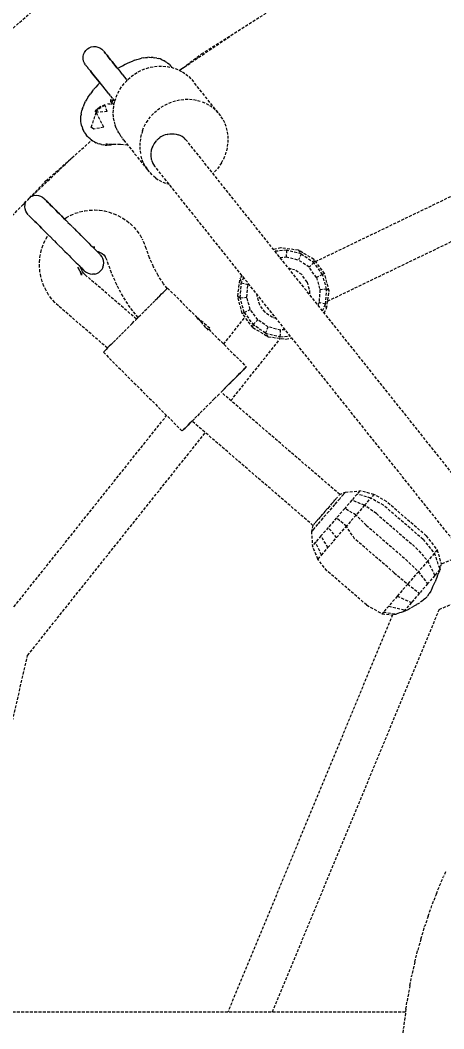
# Model space of a CAD drawing. Header units: millimetres. Extents: x -3111 to 2953, y -2449 to 2811.
# Drawn here: x -68.5 to 117.8, y 204 to 647.7 of the extents above; entities that cross this region are included whole.
import ezdxf

# ---------------------------------------------------------------- set-up
doc = ezdxf.new("R2010")
doc.units = ezdxf.units.MM
doc.linetypes.add('HIDDEN', pattern=[1.905, 1.27, -0.635])
for name, color, linetype in [('DIKOM_ЗОНА', 90, 'Continuous'), ('DIKOM_ОБЪЕКТ', 7, 'Continuous'), ('DIKOM_РАЗМЕР_ЗОНА', 7, 'Continuous'), ('DIKOM_РАЗМЕР_ОБЪЕКТА', 7, 'Continuous')]:
    doc.layers.add(name, color=color, linetype=linetype)
doc.styles.add('style1', font='arialbd.ttf', dxfattribs={"width": 0.8})
doc.dimstyles.new('1-50', dxfattribs={"dimtxt": 300, "dimasz": 200, "dimexe": 100, "dimexo": 0, "dimgap": 100, "dimtad": 1, "dimtxsty": 'style1', "dimcen": 200, "dimclrd": 7, "dimclre": 7, "dimclrt": 7, "dimadec": 1, "dimazin": 2, "dimtfac": 1, "dimtmove": 0, "dimatfit": 2, "dimfxl": 0, "dimlwd": 25, "dimlwe": 18, "dimarcsym": 0})

# ---------------------------------------------------------------- blocks, each defined once
blk = doc.blocks.new('*D0')
at = {"layer": 'Defpoints', "color": 0, "transparency": 16777216}
for p in [(1362.98, 623.05), (-717.19, -260.39)]:
    blk.add_point(p, dxfattribs=at)
at = {"layer": 'DIKOM_РАЗМЕР_ОБЪЕКТА', "color": 7, "lineweight": 25, "transparency": 16777216}
for p, q in [((1362.98, 623.05), (2780.32, 1224.99)), ((-533.11, -182.21), (1178.9, 544.87))]:
    blk.add_line(p, q, dxfattribs=at)
at = {"layer": 'DIKOM_РАЗМЕР_ОБЪЕКТА', "color": 7, "transparency": 16777216}
for points in [[(1165.87, 575.55), (1191.93, 514.19), (1362.98, 623.05)], [(-546.14, -151.53), (-520.08, -212.89), (-717.19, -260.39)]]:
    blk.add_solid(points, dxfattribs=at)
at = {"layer": 'DIKOM_РАЗМЕР_ОБЪЕКТА', "color": 7, "transparency": 16777216, "insert": (2050.93, 1228.64), "char_height": 300, "attachment_point": 5, "rotation": 23.0107, "style": 'style1'}
blk.add_mtext('{\\fArial|b0|i0|c204|p34;\\H1.16667x;∅2260}', dxfattribs=at)
blk = doc.blocks.new('*D1')
at = {"layer": 'Defpoints', "color": 0, "transparency": 16777216}
for p in [(302.22, 2811.22), (-2635.43, -2447.87), (386.74, -2447.87)]:
    blk.add_point(p, dxfattribs=at)
at = {"layer": 'DIKOM_РАЗМЕР_ЗОНА', "color": 7, "lineweight": 18, "transparency": 16777216}
for p, q in [((302.22, 2811.22), (-2735.43, 2811.22)), ((386.74, -2447.87), (-2735.43, -2447.87))]:
    blk.add_line(p, q, dxfattribs=at)
at = {"layer": 'DIKOM_РАЗМЕР_ЗОНА', "color": 7, "lineweight": 25, "transparency": 16777216}
blk.add_line((-2635.43, 2611.22), (-2635.43, -2247.87), dxfattribs=at)
at = {"layer": 'DIKOM_РАЗМЕР_ЗОНА', "color": 7, "transparency": 16777216}
for points in [[(-2668.76, 2611.22), (-2602.09, 2611.22), (-2635.43, 2811.22)], [(-2668.76, -2247.87), (-2602.09, -2247.87), (-2635.43, -2447.87)]]:
    blk.add_solid(points, dxfattribs=at)
at = {"layer": 'DIKOM_РАЗМЕР_ЗОНА', "color": 7, "transparency": 16777216, "insert": (-2914.13, 265.93), "char_height": 300, "attachment_point": 5, "rotation": 90, "style": 'style1'}
blk.add_mtext('{\\fArial|b0|i0|c204|p34;\\H1.16667x;5260}', dxfattribs=at)

msp = doc.modelspace()

# ---------------------------------------------------------------- linework, layer by layer
at = {"layer": 'DIKOM_ЗОНА', "color": 3, "lineweight": 15}
msp.add_circle((322.894, 181.327), 2629.975, dxfattribs=at)
at = {"layer": 'DIKOM_ОБЪЕКТ', "color": 7, "linetype": 'HIDDEN', "lineweight": 15}
for p, q in [((-98.631, 620.181), (-61.951, 652.677)), ((11.249, 632.824), (48.589, 656.437)), ((2.072, 625.928), (27.184, 642.901)), ((-39.649, 634.275), (-38.905, 635.009)), ((-38.905, 635.009), (-38.094, 635.535)), ((-38.094, 635.535), (-37.183, 635.901)), ((-37.183, 635.901), (-36.219, 636.081)), ((-36.219, 636.081), (-35.238, 636.069)), ((-35.238, 636.069), (-34.278, 635.866)), ((-34.278, 635.866), (-33.376, 635.48)), ((-33.376, 635.48), (-32.567, 634.925)), ((-32.567, 634.925), (-31.882, 634.222)), ((-40.769, 630.675), (-40.756, 631.656)), ((-40.59, 629.71), (-40.769, 630.675)), ((-40.756, 631.656), (-40.552, 632.616)), ((-40.552, 632.616), (-40.225, 633.403)), ((-40.225, 633.403), (-39.649, 634.275)), ((-31.748, 634.054), (-31.581, 633.844)), ((-31.581, 633.844), (-31.748, 634.054)), ((-31.581, 633.844), (-31.348, 633.553)), ((-31.348, 633.553), (-31.581, 633.844)), ((-31.348, 633.553), (-31.051, 633.18)), ((-31.051, 633.18), (-31.348, 633.553)), ((-31.051, 633.18), (-30.693, 632.73)), ((-30.693, 632.73), (-31.051, 633.18)), ((-30.693, 632.73), (-30.274, 632.205)), ((-30.274, 632.205), (-30.693, 632.73)), ((-30.274, 632.205), (-29.797, 631.608)), ((-29.797, 631.608), (-30.274, 632.205)), ((-29.797, 631.608), (-29.267, 630.943)), ((-29.267, 630.943), (-29.797, 631.608)), ((-29.267, 630.943), (-28.685, 630.213)), ((-28.685, 630.213), (-29.267, 630.943)), ((-28.685, 630.213), (-28.056, 629.424)), ((-28.056, 629.424), (-28.685, 630.213)), ((-18.225, 630.029), (-18.753, 629.846)), ((-18.225, 630.029), (-17.117, 630.41)), ((-17.117, 630.41), (-16.056, 630.715)), ((-16.056, 630.715), (-15.048, 630.941)), ((-14.371, 631.07), (-15.048, 630.941)), ((-14.371, 631.07), (-13.386, 631.223)), ((-13.386, 631.223), (-12.469, 631.292)), ((-11.713, 631.338), (-12.469, 631.292)), ((-11.713, 631.338), (-10.84, 631.322)), ((-10.058, 631.275), (-10.84, 631.322)), ((-10.058, 631.275), (-9.242, 631.169)), ((-8.449, 631.028), (-9.242, 631.169)), ((-8.449, 631.028), (-7.701, 630.829)), ((-6.912, 630.593), (-7.701, 630.829)), ((-6.155, 630.27), (-6.912, 630.593)), ((-6.155, 630.27), (-5.476, 629.97)), ((1.614, 625.584), (11.249, 632.824)), ((-40.227, 628.799), (-40.59, 629.71)), ((-39.692, 627.977), (-40.227, 628.799)), ((-39.558, 627.808), (-39.391, 627.599)), ((-39.391, 627.599), (-39.558, 627.808)), ((-39.391, 627.599), (-39.158, 627.307)), ((-39.158, 627.307), (-39.391, 627.599)), ((-39.158, 627.307), (-38.862, 626.936)), ((-38.862, 626.936), (-39.158, 627.307)), ((-38.862, 626.936), (-38.503, 626.486)), ((-38.503, 626.486), (-38.862, 626.936)), ((-38.503, 626.486), (-38.085, 625.961)), ((-38.085, 625.961), (-38.503, 626.486)), ((-38.085, 625.961), (-37.609, 625.365)), ((-37.609, 625.365), (-38.085, 625.961)), ((-28.056, 629.424), (-27.383, 628.58)), ((-27.383, 628.58), (-28.056, 629.424)), ((-27.383, 628.58), (-26.67, 627.687)), ((-26.67, 627.687), (-27.383, 628.58)), ((-26.67, 627.687), (-25.922, 626.749)), ((-25.922, 626.749), (-26.67, 627.687)), ((-25.922, 626.749), (-25.144, 625.773)), ((-25.599, 626.344), (-25.922, 626.749)), ((-25.599, 626.344), (-24.573, 626.984)), ((-25.144, 625.773), (-24.34, 624.764)), ((-24.573, 626.984), (-23.424, 627.651)), ((-23.424, 627.651), (-22.147, 628.332)), ((-22.147, 628.332), (-20.989, 628.903)), ((-20.989, 628.903), (-19.855, 629.409)), ((-19.855, 629.409), (-18.753, 629.846)), ((-16.52, 624.939), (-14.794, 625.786)), ((-14.794, 625.786), (-13.038, 626.467)), ((-13.038, 626.467), (-11.27, 626.965)), ((-11.27, 626.965), (-9.43, 627.299)), ((-9.43, 627.299), (-7.552, 627.47)), ((-7.552, 627.47), (-5.686, 627.474)), ((-5.686, 627.474), (-3.88, 627.309)), ((-4.748, 629.559), (-5.476, 629.97)), ((-4.748, 629.559), (-4.163, 629.162)), ((-3.479, 628.669), (-4.163, 629.162)), ((-3.88, 627.309), (-2.13, 626.964)), ((-2.852, 628.105), (-3.479, 628.669)), ((-2.852, 628.105), (-2.409, 627.652)), ((-2.409, 627.652), (-1.805, 626.979)), ((-2.13, 626.964), (-0.39, 626.438)), ((-0.39, 626.438), (1.299, 625.75)), ((1.299, 625.75), (2.891, 624.915)), ((-37.609, 625.365), (-37.079, 624.7)), ((-37.079, 624.7), (-37.609, 625.365)), ((-37.079, 624.7), (-36.497, 623.971)), ((-36.497, 623.971), (-37.079, 624.7)), ((-36.497, 623.971), (-35.868, 623.182)), ((-35.868, 623.182), (-36.497, 623.971)), ((-35.868, 623.182), (-35.196, 622.339)), ((-35.196, 622.339), (-35.868, 623.182)), ((-35.196, 622.339), (-34.484, 621.446)), ((-34.484, 621.446), (-35.196, 622.339)), ((-34.484, 621.446), (-33.737, 620.509)), ((-33.737, 620.509), (-34.484, 621.446)), ((-24.34, 624.764), (-23.515, 623.73)), ((-23.515, 623.73), (-22.674, 622.676)), ((-22.674, 622.676), (-21.823, 621.609)), ((-22.362, 620.284), (-21.086, 621.624)), ((-21.823, 621.609), (-21.494, 621.195)), ((-21.086, 621.624), (-19.7, 622.839)), ((-19.7, 622.839), (-18.17, 623.949)), ((-18.17, 623.949), (-16.52, 624.939)), ((2.891, 624.915), (4.344, 623.953)), ((4.344, 623.953), (5.689, 622.833)), ((5.689, 622.833), (6.939, 621.557)), ((6.939, 621.557), (8.063, 620.162)), ((-36.86, 616.28), (-36.075, 617.249)), ((-35.228, 618.222), (-36.075, 617.249)), ((-34.325, 619.194), (-35.228, 618.222)), ((-34.325, 619.194), (-33.418, 620.11)), ((-33.737, 620.509), (-32.959, 619.534)), ((-33.418, 620.11), (-33.737, 620.509)), ((-32.959, 619.534), (-32.156, 618.526)), ((-32.156, 618.526), (-31.331, 617.493)), ((-31.331, 617.493), (-30.491, 616.439)), ((-25.548, 615.508), (-24.593, 617.226)), ((-24.593, 617.226), (-23.531, 618.818)), ((-23.531, 618.818), (-22.362, 620.284)), ((19.704, 605.564), (8.063, 620.162)), ((-39.161, 612.94), (-39.68, 612.002)), ((-38.561, 613.904), (-39.161, 612.94)), ((-38.561, 613.904), (-37.883, 614.891)), ((-37.883, 614.891), (-37.578, 615.321)), ((-36.86, 616.28), (-37.578, 615.321)), ((-30.491, 616.439), (-29.641, 615.373)), ((-29.641, 615.373), (-28.785, 614.3)), ((-28.785, 614.3), (-27.93, 613.227)), ((-28.71, 612.838), (-27.895, 612.372)), ((-28.71, 612.838), (-28.673, 610.739)), ((-27.895, 612.372), (-28.634, 610.741)), ((-27.895, 612.372), (-28.189, 611.03)), ((-27.93, 613.227), (-27.079, 612.16)), ((-26.831, 612.029), (-26.271, 613.765)), ((-26.271, 613.765), (-25.548, 615.508)), ((-1.396, 611.869), (0.371, 612.367)), ((0.371, 612.367), (2.212, 612.701)), ((2.212, 612.701), (4.089, 612.872)), ((4.089, 612.872), (5.955, 612.877)), ((5.955, 612.877), (7.761, 612.711)), ((7.761, 612.711), (9.511, 612.366)), ((9.511, 612.366), (11.252, 611.841)), ((-41.493, 607.119), (-41.308, 607.957)), ((-41.028, 608.846), (-41.308, 607.957)), ((-41.028, 608.846), (-40.792, 609.556)), ((-40.429, 610.458), (-40.792, 609.556)), ((-39.976, 611.4), (-40.429, 610.458)), ((-39.976, 611.4), (-39.68, 612.002)), ((-35.43, 607.542), (-31.261, 610.38)), ((-35.43, 607.542), (-34.885, 608.225)), ((-34.885, 608.225), (-34.284, 608.836)), ((-31.261, 610.38), (-34.284, 608.836)), ((-34.284, 608.836), (-33.631, 609.369)), ((-31.261, 610.38), (-33.631, 609.369)), ((-30.173, 607.443), (-31.261, 610.38)), ((-29.494, 610.704), (-29.975, 610.803)), ((-27.11, 610.805), (-29.494, 610.704)), ((-28.561, 610.744), (-28.189, 611.03)), ((-27.526, 606.858), (-27.458, 608.575)), ((-27.458, 608.575), (-27.226, 610.299)), ((-27.226, 610.299), (-26.831, 612.029)), ((-27.079, 612.16), (-26.863, 611.889)), ((-9.445, 607.026), (-8.058, 608.241)), ((-8.058, 608.241), (-6.528, 609.351)), ((-6.528, 609.351), (-4.878, 610.341)), ((-4.878, 610.341), (-3.153, 611.189)), ((-3.153, 611.189), (-1.396, 611.869)), ((12.94, 611.152), (11.252, 611.841)), ((14.532, 610.318), (12.94, 611.152)), ((15.985, 609.355), (14.532, 610.318)), ((17.331, 608.235), (15.985, 609.355)), ((18.58, 606.959), (17.331, 608.235)), ((61.391, 541.504), (207.637, 611.932)), ((-41.798, 604.691), (-41.737, 605.52)), ((-41.784, 603.926), (-41.798, 604.691)), ((-41.746, 603.078), (-41.784, 603.926)), ((-41.648, 606.326), (-41.737, 605.52)), ((-41.648, 606.326), (-41.493, 607.119)), ((-37.175, 600.517), (-35.003, 607.162)), ((-35.003, 607.162), (-35.43, 607.542)), ((-30.173, 607.443), (-35.003, 607.162)), ((-31.697, 600.573), (-35.003, 607.162)), ((-27.43, 605.147), (-27.526, 606.858)), ((-27.17, 603.442), (-27.43, 605.147)), ((-26.747, 601.744), (-27.17, 603.442)), ((-12.952, 602.628), (-11.89, 604.22)), ((-11.89, 604.22), (-10.721, 605.686)), ((-10.721, 605.686), (-9.445, 607.026)), ((19.704, 605.564), (18.58, 606.959)), ((20.671, 604.084), (19.704, 605.564)), ((21.457, 602.545), (20.671, 604.084)), ((-41.609, 602.239), (-41.746, 603.078)), ((-41.486, 601.513), (-41.609, 602.239)), ((-41.251, 600.684), (-41.486, 601.513)), ((-41.251, 600.684), (-41.017, 600.024)), ((-40.685, 599.218), (-41.017, 600.024)), ((-40.265, 598.455), (-40.685, 599.218)), ((-36.084, 599.792), (-37.175, 600.517)), ((-31.697, 600.573), (-36.084, 599.792)), ((-26.216, 600.216), (-26.747, 601.744)), ((-26.216, 600.217), (-26.1, 599.981)), ((-25.821, 599.47), (-26.094, 599.969)), ((-25.601, 599.07), (-25.821, 599.47)), ((-25.335, 598.604), (-25.562, 599.004)), ((-14.648, 599.105), (-15.216, 597.312)), ((-14.648, 599.105), (-13.907, 600.91)), ((-13.907, 600.91), (-12.952, 602.628)), ((22.089, 600.889), (21.457, 602.545)), ((22.565, 599.143), (22.089, 600.889)), ((22.876, 597.353), (22.565, 599.143)), ((66.724, 524.093), (227.039, 601.297)), ((-57.141, 576.986), (-36.961, 594.863)), ((-40.265, 598.455), (-39.917, 597.867)), ((-39.917, 597.867), (-39.44, 597.193)), ((-38.846, 596.519), (-39.44, 597.193)), ((-38.846, 596.519), (-38.39, 596.016)), ((-37.74, 595.433), (-38.39, 596.016)), ((-37.74, 595.433), (-37.182, 595.02)), ((-36.475, 594.518), (-37.182, 595.02)), ((-35.716, 594.099), (-36.475, 594.518)), ((-25.094, 598.179), (-25.335, 598.604)), ((-24.841, 597.758), (-25.025, 598.067)), ((-24.566, 597.297), (-24.841, 597.758)), ((-24.337, 596.94), (-24.489, 597.178)), ((-24.009, 596.424), (-24.337, 596.94)), ((-23.824, 596.159), (-23.953, 596.345)), ((-23.454, 595.623), (-23.824, 596.159)), ((-22.892, 594.88), (-23.304, 595.424)), ((-22.892, 594.88), (-12.574, 581.999)), ((-15.611, 595.53), (-15.833, 593.76)), ((-15.216, 597.312), (-15.611, 595.53)), ((-8.597, 594.611), (-9.184, 593.908)), ((-8.315, 594.892), (-8.56, 594.652)), ((-7.878, 595.319), (-8.315, 594.892)), ((-7.116, 595.927), (-7.862, 595.331)), ((-6.562, 596.284), (-7.016, 595.991)), ((-6.297, 596.455), (-6.562, 596.284)), ((-5.432, 596.896), (-6.28, 596.463)), ((-4.733, 597.167), (-5.414, 596.903)), ((-4.53, 597.246), (-4.733, 597.167)), ((-3.901, 597.418), (-4.511, 597.251)), ((-3.901, 597.418), (-3.602, 597.501)), ((-3.583, 597.504), (-2.658, 597.657)), ((-2.639, 597.658), (-1.711, 597.713)), ((-1.692, 597.712), (-0.799, 597.669)), ((-0.752, 597.665), (0.153, 597.523)), ((0.171, 597.517), (1.047, 597.278)), ((1.902, 596.939), (1.064, 597.271)), ((2.707, 596.507), (1.918, 596.93)), ((3.455, 595.988), (2.722, 596.497)), ((4.134, 595.389), (3.57, 595.886)), ((4.738, 594.716), (4.146, 595.375)), ((190.406, 361.896), (4.738, 594.717)), ((23.011, 595.564), (22.876, 597.353)), ((22.963, 593.803), (23.011, 595.564)), ((-35.716, 594.099), (-35.073, 593.784)), ((-34.282, 593.46), (-35.073, 593.784)), ((-34.282, 593.46), (-33.556, 593.239)), ((-32.749, 593.013), (-33.556, 593.239)), ((-32.749, 593.013), (-31.952, 592.884)), ((-31.144, 592.758), (-31.952, 592.884)), ((-31.144, 592.758), (-30.288, 592.717)), ((-24.361, 592.933), (-30.862, 593.113)), ((-29.497, 592.691), (-30.288, 592.717)), ((-28.708, 592.763), (-29.497, 592.691)), ((-27.93, 592.933), (-28.708, 592.763)), ((-27.669, 593.025), (-27.93, 592.933)), ((-21.157, 592.714), (-24.99, 592.976)), ((-21.172, 592.732), (-21.673, 592.836)), ((-15.833, 593.76), (-15.881, 591.998)), ((-15.881, 591.998), (-15.746, 590.21)), ((-15.746, 590.21), (-15.435, 588.419)), ((-10.861, 590.226), (-10.907, 589.969)), ((-10.821, 590.447), (-10.861, 590.226)), ((-10.556, 591.358), (-10.816, 590.465)), ((-10.469, 591.571), (-10.549, 591.376)), ((-10.363, 591.83), (-10.469, 591.571)), ((-10.194, 592.243), (-10.363, 591.83)), ((-9.739, 593.092), (-10.185, 592.26)), ((-9.536, 593.392), (-9.717, 593.125)), ((-9.197, 593.893), (-9.536, 593.392)), ((21.778, 588.457), (22.346, 590.25)), ((22.346, 590.25), (22.741, 592.032)), ((22.741, 592.032), (22.963, 593.803)), ((-63.271, 570.279), (-45.673, 587.146)), ((-14.959, 586.673), (-15.435, 588.419)), ((-14.327, 585.018), (-14.959, 586.673)), ((-10.987, 589.52), (-11.049, 588.607)), ((-11.049, 588.556), (-11.038, 588.289)), ((-11.038, 588.289), (-11.012, 587.68)), ((-11.012, 587.662), (-10.881, 586.822)), ((-10.907, 589.969), (-10.984, 589.539)), ((-10.87, 586.753), (-10.81, 586.532)), ((-10.81, 586.532), (-10.634, 585.889)), ((-10.629, 585.872), (-10.296, 585.045)), ((20.082, 584.935), (21.036, 586.653)), ((21.036, 586.653), (21.778, 588.457)), ((-14.327, 585.018), (-13.541, 583.478)), ((-13.541, 583.478), (-12.574, 581.999)), ((-12.574, 581.999), (-11.451, 580.603)), ((-10.29, 585.029), (-10.108, 584.694)), ((-10.108, 584.694), (-9.865, 584.248)), ((-9.855, 584.231), (-9.347, 583.51)), ((176.339, 350.665), (-9.335, 583.494)), ((17.851, 581.877), (16.574, 580.537)), ((19.02, 583.343), (17.851, 581.877)), ((20.082, 584.935), (19.02, 583.343)), ((-64.381, 569.448), (-57.141, 576.986)), ((-11.451, 580.603), (-10.201, 579.328)), ((-8.855, 578.207), (-10.201, 579.328)), ((-8.855, 578.207), (-7.402, 577.245)), ((-7.402, 577.245), (-5.81, 576.411)), ((16.574, 580.537), (16.264, 580.264)), ((-5.81, 576.411), (-4.122, 575.722)), ((-2.825, 575.33), (-4.122, 575.722)), ((-87.746, 545.122), (-65.397, 568.39)), ((-65.806, 567.965), (-65.944, 567.717)), ((-65.12, 568.706), (-65.396, 568.391)), ((-64.818, 569.04), (-65.12, 568.706)), ((-64.519, 569.322), (-64.818, 569.04)), ((-63.474, 570.175), (-63.951, 569.896)), ((-63.271, 570.279), (-62.407, 570.543)), ((-62.407, 570.543), (-61.431, 570.642)), ((-61.431, 570.642), (-60.454, 570.548)), ((-60.454, 570.548), (-59.515, 570.264)), ((-59.515, 570.264), (-58.649, 569.803)), ((-58.649, 569.803), (-57.889, 569.182)), ((-57.737, 569.03), (-57.548, 568.84)), ((-57.548, 568.84), (-57.737, 569.03)), ((-57.548, 568.84), (-57.284, 568.576)), ((-57.284, 568.576), (-57.548, 568.84)), ((-57.284, 568.576), (-56.947, 568.24)), ((-56.947, 568.24), (-57.284, 568.576)), ((-56.947, 568.24), (-56.54, 567.833)), ((-56.54, 567.833), (-56.947, 568.24)), ((-67.198, 566.515), (-65.944, 567.717)), ((-66.42, 565.639), (-66.325, 566.615)), ((-66.323, 564.663), (-66.42, 565.639)), ((-66.325, 566.615), (-66.088, 567.434)), ((-66.038, 563.724), (-66.323, 564.663)), ((-66.088, 567.434), (-65.944, 567.717)), ((-65.574, 562.859), (-66.038, 563.724)), ((-56.54, 567.833), (-56.065, 567.358)), ((-56.065, 567.358), (-56.54, 567.833)), ((-56.065, 567.358), (-55.525, 566.818)), ((-55.525, 566.818), (-56.065, 567.358)), ((-55.525, 566.818), (-54.923, 566.216)), ((-54.923, 566.216), (-55.525, 566.818)), ((-54.923, 566.216), (-54.264, 565.556)), ((-54.264, 565.556), (-54.923, 566.216)), ((-54.264, 565.556), (-53.55, 564.842)), ((-53.55, 564.842), (-54.264, 565.556)), ((-53.55, 564.842), (-52.787, 564.079)), ((-52.787, 564.079), (-53.55, 564.842)), ((-52.787, 564.079), (-51.979, 563.271)), ((-51.979, 563.271), (-52.787, 564.079)), ((-42.163, 563.37), (-40.046, 563.835)), ((-40.046, 563.835), (-37.896, 564.107)), ((-37.896, 564.107), (-35.73, 564.184)), ((-35.73, 564.184), (-33.566, 564.065)), ((-33.566, 564.065), (-31.421, 563.751)), ((-31.421, 563.751), (-29.313, 563.245)), ((-64.951, 562.101), (-65.574, 562.859)), ((-64.799, 561.949), (-64.609, 561.76)), ((-64.609, 561.76), (-64.799, 561.949)), ((-64.609, 561.76), (-64.346, 561.496)), ((-64.346, 561.496), (-64.609, 561.76)), ((-64.346, 561.496), (-64.009, 561.16)), ((-64.009, 561.16), (-64.346, 561.496)), ((-64.009, 561.16), (-63.603, 560.753)), ((-63.603, 560.753), (-64.009, 561.16)), ((-63.603, 560.753), (-63.128, 560.279)), ((-63.128, 560.279), (-63.603, 560.753)), ((-63.128, 560.279), (-62.589, 559.739)), ((-62.589, 559.739), (-63.128, 560.279)), ((-62.589, 559.739), (-61.987, 559.138)), ((-61.987, 559.138), (-62.589, 559.739)), ((-61.987, 559.138), (-61.328, 558.478)), ((-61.328, 558.478), (-61.987, 559.138)), ((-51.979, 563.271), (-51.13, 562.423)), ((-51.13, 562.423), (-51.979, 563.271)), ((-51.13, 562.423), (-50.248, 561.54)), ((-50.248, 561.54), (-51.13, 562.423)), ((-50.248, 561.54), (-49.336, 560.628)), ((-49.336, 560.628), (-50.248, 561.54)), ((-49.336, 560.628), (-48.4, 559.693)), ((-49.009, 560.301), (-49.336, 560.628)), ((-49.009, 560.301), (-48.144, 560.865)), ((-48.4, 559.693), (-47.447, 558.739)), ((-48.144, 560.865), (-46.229, 561.879)), ((-46.229, 561.879), (-44.23, 562.717)), ((-44.23, 562.717), (-42.163, 563.37)), ((-29.313, 563.245), (-27.26, 562.551)), ((-27.26, 562.551), (-25.278, 561.675)), ((-25.278, 561.675), (-23.383, 560.623)), ((-23.383, 560.623), (-21.59, 559.405)), ((-21.59, 559.405), (-19.915, 558.029)), ((-61.328, 558.478), (-60.615, 557.765)), ((-60.615, 557.765), (-61.328, 558.478)), ((-60.615, 557.765), (-59.852, 557.002)), ((-59.852, 557.002), (-60.615, 557.765)), ((-59.852, 557.002), (-59.044, 556.195)), ((-59.044, 556.195), (-59.852, 557.002)), ((-59.044, 556.195), (-58.197, 555.347)), ((-58.197, 555.347), (-59.044, 556.195)), ((-58.197, 555.347), (-57.315, 554.465)), ((-57.315, 554.465), (-58.197, 555.347)), ((-47.447, 558.739), (-46.481, 557.774)), ((-46.481, 557.774), (-45.51, 556.803)), ((-45.51, 556.803), (-44.539, 555.832)), ((-44.539, 555.832), (-43.574, 554.866)), ((-43.574, 554.866), (-42.62, 553.913)), ((-19.915, 558.029), (-18.371, 556.509)), ((-18.371, 556.509), (-16.97, 554.855)), ((-16.97, 554.855), (-15.724, 553.081)), ((-58.013, 549.665), (-57.067, 551.618)), ((-57.315, 554.465), (-56.404, 553.554)), ((-56.404, 553.554), (-57.315, 554.465)), ((-57.067, 551.618), (-56.09, 553.24)), ((-56.404, 553.554), (-55.469, 552.619)), ((-56.09, 553.24), (-56.404, 553.554)), ((-55.469, 552.619), (-54.516, 551.667)), ((-54.516, 551.667), (-53.552, 550.702)), ((-53.552, 550.702), (-52.582, 549.732)), ((-42.62, 553.913), (-41.685, 552.977)), ((-41.685, 552.977), (-40.773, 552.066)), ((-40.773, 552.066), (-39.89, 551.183)), ((-39.89, 551.183), (-39.042, 550.335)), ((-39.042, 550.335), (-38.234, 549.526)), ((-15.724, 553.081), (-14.643, 551.203)), ((-13.736, 549.234), (-14.643, 551.203)), ((-59.358, 545.545), (-58.779, 547.635)), ((-58.779, 547.635), (-58.013, 549.665)), ((-52.582, 549.732), (-51.611, 548.761)), ((-51.611, 548.761), (-50.646, 547.797)), ((-50.646, 547.797), (-49.694, 546.844)), ((-49.694, 546.844), (-48.759, 545.909)), ((-48.759, 545.909), (-47.848, 544.998)), ((-38.234, 549.526), (-37.47, 548.763)), ((-37.47, 548.763), (-36.757, 548.049)), ((-36.757, 548.049), (-36.097, 547.39)), ((-35.658, 547.885), (-36.509, 547.802)), ((-36.415, 547.707), (-35.658, 547.885)), ((-36.097, 547.39), (-35.495, 546.788)), ((-35.495, 546.788), (-34.955, 546.248)), ((-34.955, 546.248), (-34.48, 545.773)), ((-34.48, 545.773), (-34.75, 546.042)), ((-34.75, 546.042), (-34.144, 545.902)), ((-34.48, 545.773), (-34.073, 545.366)), ((-34.073, 545.366), (-34.48, 545.773)), ((-34.144, 545.902), (-33.25, 545.536)), ((-13.01, 547.192), (-13.736, 549.234)), ((-11.588, 543.125), (-13.01, 547.192)), ((46.135, 547.543), (43.002, 546.735)), ((48.692, 546.506), (43.592, 545.996)), ((53.911, 546.446), (46.135, 547.543)), ((48.692, 546.506), (48.472, 543.566)), ((55.124, 544.868), (48.692, 546.506)), ((60.674, 542.456), (53.911, 546.446)), ((53.911, 546.446), (55.124, 544.868)), ((-59.941, 541.255), (-59.746, 543.413)), ((-59.746, 543.413), (-59.358, 545.545)), ((-47.848, 544.998), (-46.966, 544.116)), ((-46.966, 544.116), (-46.118, 543.269)), ((-46.118, 543.269), (-45.311, 542.461)), ((-45.311, 542.461), (-44.548, 541.698)), ((-44.548, 541.698), (-43.835, 540.985)), ((-34.073, 545.366), (-33.737, 545.029)), ((-33.737, 545.029), (-34.073, 545.366)), ((-33.737, 545.029), (-33.473, 544.766)), ((-33.473, 544.766), (-33.737, 545.029)), ((-33.473, 544.766), (-33.283, 544.576)), ((-33.283, 544.576), (-33.473, 544.766)), ((-33.25, 545.536), (-32.427, 545.031)), ((-32.55, 543.704), (-33.169, 544.462)), ((-32.55, 543.704), (-33.169, 544.462)), ((-32.091, 542.841), (-32.55, 543.704)), ((-32.091, 542.841), (-32.55, 543.704)), ((-32.427, 545.031), (-31.696, 544.401)), ((-31.81, 541.903), (-32.091, 542.841)), ((-31.81, 541.903), (-32.091, 542.841)), ((-31.717, 540.928), (-31.81, 541.903)), ((-31.717, 540.928), (-31.81, 541.903)), ((-31.696, 544.401), (-31.075, 543.662)), ((-30.581, 542.833), (-31.075, 543.662)), ((-30.226, 541.937), (-30.581, 542.833)), ((-28.33, 536.512), (-30.226, 541.937)), ((-9.835, 539.162), (-11.588, 543.125)), ((45.747, 543.293), (48.472, 543.566)), ((48.472, 543.566), (53.911, 542.181)), ((55.124, 544.868), (53.911, 542.181)), ((58.548, 539.019), (53.911, 542.181)), ((55.124, 544.868), (60.607, 541.13)), ((60.674, 542.456), (60.607, 541.13)), ((65.396, 536.182), (60.674, 542.456)), ((-59.94, 539.089), (-59.941, 541.255)), ((-59.743, 536.931), (-59.94, 539.089)), ((-59.353, 534.799), (-59.743, 536.931)), ((-43.835, 540.985), (-43.175, 540.326)), ((-43.175, 540.326), (-42.574, 539.725)), ((-41.445, 536.212), (-43.062, 539.009)), ((-41.446, 535.526), (-43.062, 539.009)), ((-42.574, 539.725), (-42.035, 539.185)), ((-42.035, 539.185), (-41.56, 538.71)), ((-41.56, 538.71), (-41.819, 538.97)), ((-41.707, 538.291), (-41.819, 538.97)), ((-41.546, 537.984), (-41.787, 538.775)), ((-41.56, 538.71), (-41.153, 538.304)), ((-41.153, 538.304), (-41.56, 538.71)), ((-41.122, 537.118), (-41.546, 537.984)), ((-41.153, 538.304), (-40.817, 537.967)), ((-40.817, 537.967), (-41.153, 538.304)), ((-40.563, 536.331), (-41.122, 537.118)), ((-40.817, 537.967), (-40.553, 537.704)), ((-40.553, 537.704), (-40.817, 537.967)), ((-40.553, 537.704), (-40.364, 537.514)), ((-40.364, 537.514), (-40.553, 537.704)), ((-40.25, 537.4), (-39.494, 536.779)), ((-40.25, 537.4), (-39.494, 536.779)), ((-33.893, 536.736), (-33.136, 537.357)), ((-33.136, 537.357), (-32.478, 538.17)), ((-32.478, 538.17), (-32.003, 539.101)), ((-32.105, 539.016), (-31.817, 539.953)), ((-32.003, 539.101), (-31.817, 539.953)), ((-31.817, 539.953), (-31.717, 540.928)), ((-31.817, 539.953), (-31.717, 540.928)), ((-7.769, 535.352), (-9.835, 539.162)), ((49.44, 538.662), (52.026, 538.004)), ((55.349, 535.738), (52.026, 538.004)), ((60.607, 541.13), (58.548, 539.019)), ((61.825, 534.462), (58.548, 539.019)), ((64.481, 535.741), (60.607, 541.13)), ((-58.771, 532.711), (-59.353, 534.799)), ((-58.004, 530.685), (-58.771, 532.711)), ((-41.445, 536.212), (-41.446, 535.526)), ((-39.885, 535.643), (-40.797, 536.661)), ((-17.328, 516.173), (-39.885, 535.643)), ((-39.494, 536.779), (-38.632, 536.317)), ((-39.494, 536.779), (-38.632, 536.317)), ((-38.632, 536.317), (-37.695, 536.034)), ((-38.632, 536.317), (-37.695, 536.034)), ((-37.695, 536.034), (-36.72, 535.939)), ((-37.695, 536.034), (-36.72, 535.939)), ((-35.698, 535.988), (-36.72, 535.939)), ((-35.698, 535.988), (-36.72, 535.939)), ((-35.698, 535.988), (-34.759, 536.273)), ((-34.759, 536.273), (-33.893, 536.736)), ((-25.991, 531.224), (-28.33, 536.512)), ((-5.404, 531.72), (-7.769, 535.352)), ((27.171, 526.321), (28.268, 534.097)), ((29.029, 535.387), (28.268, 534.097)), ((28.268, 534.097), (28.746, 532.165)), ((29.777, 534.45), (28.746, 532.165)), ((57.696, 532.473), (55.349, 535.738)), ((57.696, 532.473), (58.785, 528.603)), ((64.481, 535.741), (61.825, 534.462)), ((61.825, 534.462), (63.345, 529.059)), ((65.396, 536.182), (64.481, 535.741)), ((66.279, 529.353), (64.481, 535.741)), ((67.357, 528.578), (65.396, 536.182)), ((-57.057, 528.735), (-58.004, 530.685)), ((-55.938, 526.879), (-57.057, 528.735)), ((-23.235, 526.142), (-25.991, 531.224)), ((-5.552, 527.948), (-4.929, 528.572)), ((-3.825, 529.676), (-5.404, 531.72)), ((-4.929, 528.572), (-4.419, 529.082)), ((-4.419, 529.082), (-4.038, 529.463)), ((-4.038, 529.463), (-3.792, 529.709)), ((-3.669, 529.831), (9.149, 517.013)), ((28.25, 525.547), (28.746, 532.165)), ((28.746, 532.165), (31.603, 531.438)), ((31.184, 525.841), (31.603, 531.438)), ((31.603, 531.438), (31.811, 531.899)), ((58.785, 528.603), (58.671, 527.086)), ((63.345, 529.059), (62.925, 523.462)), ((66.279, 529.353), (63.345, 529.059)), ((65.783, 522.735), (66.279, 529.353)), ((66.26, 520.803), (67.357, 528.578)), ((67.357, 528.578), (66.279, 529.353)), ((-54.656, 525.131), (-55.938, 526.879)), ((-53.222, 523.505), (-54.656, 525.131)), ((-20.079, 521.298), (-23.235, 526.142)), ((-10.158, 523.343), (-9.05, 524.451)), ((-9.05, 524.451), (-8.017, 525.484)), ((-8.017, 525.484), (-7.086, 526.414)), ((-7.086, 526.414), (-6.275, 527.226)), ((-6.275, 527.226), (-5.552, 527.948)), ((29.132, 518.718), (27.171, 526.321)), ((27.171, 526.321), (28.25, 525.547)), ((28.25, 525.547), (31.184, 525.841)), ((30.047, 519.159), (28.25, 525.547)), ((32.703, 520.438), (31.184, 525.841)), ((35.744, 526.297), (35.79, 526.909)), ((36.832, 522.426), (35.744, 526.297)), ((-51.646, 522.016), (-53.222, 523.505)), ((-30.09, 503.411), (-51.646, 522.016)), ((-16.647, 516.854), (-20.079, 521.298)), ((-15.031, 518.47), (-13.737, 519.763)), ((-13.737, 519.763), (-12.498, 521.002)), ((-12.498, 521.002), (-11.313, 522.188)), ((-11.313, 522.188), (-10.158, 523.343)), ((29.132, 518.718), (30.047, 519.159)), ((30.047, 519.159), (32.703, 520.438)), ((30.047, 519.159), (33.921, 513.77)), ((35.98, 515.881), (32.703, 520.438)), ((39.18, 519.162), (36.832, 522.426)), ((42.502, 516.896), (39.18, 519.162)), ((62.925, 523.462), (62.432, 522.37)), ((65.783, 522.735), (62.925, 523.462)), ((64.467, 519.819), (65.783, 522.735)), ((65.164, 518.945), (66.26, 520.803)), ((66.26, 520.803), (65.783, 522.735)), ((-19.186, 514.315), (-17.783, 515.718)), ((-17.783, 515.718), (-16.38, 517.121)), ((-17.328, 516.173), (-16.647, 516.854)), ((-16.38, 517.121), (-15.031, 518.47)), ((14.868, 512.162), (8.533, 517.629)), ((9.43, 516.668), (9.138, 517.017)), ((9.858, 516.169), (9.429, 516.668)), ((10.033, 515.982), (9.859, 516.168)), ((10.033, 515.982), (10.471, 515.512)), ((10.471, 515.511), (11.42, 514.497)), ((20.978, 505.185), (30.413, 517.016)), ((33.854, 512.444), (29.132, 518.718)), ((33.921, 513.77), (35.98, 515.881)), ((40.617, 512.719), (35.98, 515.881)), ((44.099, 516.49), (42.502, 516.896)), ((-23.067, 510.433), (-24.254, 509.247)), ((-21.828, 511.673), (-23.067, 510.433)), ((-20.534, 512.967), (-21.828, 511.673)), ((-19.186, 514.315), (-20.534, 512.967)), ((11.907, 513.923), (11.516, 514.369)), ((13.142, 512.525), (11.907, 513.923)), ((13.142, 512.525), (13.372, 512.264)), ((13.374, 512.262), (13.549, 512.073)), ((13.548, 512.074), (14.192, 511.379)), ((14.518, 511.756), (14.276, 511.476)), ((14.697, 511.964), (14.4, 511.619)), ((14.466, 511.696), (14.697, 511.964)), ((14.466, 511.696), (30.979, 495.183)), ((14.697, 511.964), (14.518, 511.756)), ((14.697, 511.964), (14.518, 511.756)), ((33.854, 512.444), (33.921, 513.77)), ((33.854, 512.444), (40.617, 508.454)), ((39.405, 510.032), (33.921, 513.77)), ((39.405, 510.032), (40.617, 512.719)), ((46.057, 511.334), (40.617, 512.719)), ((45.836, 508.394), (46.057, 511.334)), ((48.051, 511.534), (46.057, 511.334)), ((-27.549, 505.952), (-28.479, 505.022)), ((-26.516, 506.985), (-27.549, 505.952)), ((-25.408, 508.093), (-26.516, 506.985)), ((-24.254, 509.247), (-25.408, 508.093)), ((24.187, 480.34), (46.002, 507.694)), ((40.617, 508.454), (39.405, 510.032)), ((39.405, 510.032), (45.836, 508.394)), ((40.617, 508.454), (48.393, 507.356)), ((45.836, 508.394), (50.206, 508.831)), ((48.393, 507.356), (50.872, 507.996)), ((-31.896, 501.604), (2.752, 466.956)), ((-31.528, 501.973), (-31.774, 501.727)), ((-31.528, 501.973), (-31.774, 501.727)), ((-31.147, 502.354), (-31.528, 501.973)), ((-31.147, 502.354), (-31.528, 501.973)), ((-30.637, 502.864), (-31.147, 502.354)), ((-30.637, 502.864), (-31.147, 502.354)), ((-30.014, 503.487), (-30.637, 502.864)), ((-30.09, 503.411), (-30.637, 502.864)), ((-29.291, 504.21), (-30.014, 503.487)), ((-28.479, 505.022), (-29.291, 504.21)), ((28.373, 492.577), (27.562, 491.766)), ((27.562, 491.766), (28.373, 492.577)), ((29.096, 493.3), (28.373, 492.577)), ((28.373, 492.577), (29.096, 493.3)), ((29.72, 493.924), (29.096, 493.3)), ((29.096, 493.3), (29.72, 493.924)), ((30.23, 494.434), (29.72, 493.924)), ((29.72, 493.924), (30.23, 494.434)), ((30.61, 494.814), (30.23, 494.434)), ((30.23, 494.434), (30.61, 494.814)), ((30.856, 495.06), (30.61, 494.814)), ((30.61, 494.814), (30.856, 495.06)), ((24.491, 488.694), (23.336, 487.54)), ((23.336, 487.54), (24.491, 488.694)), ((25.598, 489.802), (24.491, 488.694)), ((24.491, 488.694), (25.598, 489.802)), ((26.631, 490.835), (25.598, 489.802)), ((25.598, 489.802), (26.631, 490.835)), ((27.562, 491.766), (26.631, 490.835)), ((26.631, 490.835), (27.562, 491.766)), ((18.269, 482.473), (19.617, 483.821)), ((20.911, 485.115), (19.617, 483.821)), ((19.865, 484.07), (20.911, 485.115)), ((72.024, 439.049), (19.865, 484.07)), ((22.15, 486.354), (20.911, 485.115)), ((20.911, 485.115), (22.15, 486.354)), ((23.336, 487.54), (22.15, 486.354)), ((22.15, 486.354), (23.336, 487.54)), ((15.462, 479.666), (14.114, 478.318)), ((16.865, 481.069), (15.462, 479.666)), ((16.865, 481.069), (18.269, 482.473)), ((11.581, 475.785), (10.395, 474.599)), ((12.82, 477.024), (11.581, 475.785)), ((14.114, 478.318), (12.82, 477.024)), ((-71.194, 389.605), (-4.069, 473.777)), ((6.169, 470.373), (5.357, 469.562)), ((5.357, 469.562), (6.169, 470.373)), ((7.1, 471.304), (6.169, 470.373)), ((6.169, 470.373), (7.1, 471.304)), ((8.133, 472.337), (7.1, 471.304)), ((60.268, 425.419), (7.103, 471.308)), ((9.241, 473.444), (8.133, 472.337)), ((10.395, 474.599), (9.241, 473.444)), ((-65.217, 368.23), (12.956, 466.256)), ((3.121, 467.325), (2.875, 467.079)), ((2.875, 467.079), (3.121, 467.325)), ((3.501, 467.705), (3.121, 467.325)), ((3.121, 467.325), (3.501, 467.705)), ((4.011, 468.215), (3.501, 467.705)), ((3.501, 467.705), (4.011, 468.215)), ((4.635, 468.839), (4.011, 468.215)), ((4.011, 468.215), (4.635, 468.839)), ((5.357, 469.562), (4.635, 468.839)), ((4.635, 468.839), (5.357, 469.562)), ((71.984, 439.032), (74.532, 440.098)), ((74.532, 440.098), (73.672, 439.102)), ((74.532, 440.098), (80.87, 440.604)), ((80.87, 440.604), (79.67, 439.213)), ((87.073, 439.096), (80.87, 440.604)), ((68.447, 434.941), (68.276, 434.776)), ((68.855, 435.371), (68.447, 434.941)), ((69.007, 435.534), (68.855, 435.371)), ((69.376, 435.967), (69.007, 435.534)), ((69.581, 436.229), (69.376, 435.967)), ((69.591, 436.24), (69.915, 436.662)), ((72.014, 437.182), (69.76, 434.569)), ((70.25, 437.009), (69.956, 436.725)), ((70.673, 437.457), (70.384, 437.138)), ((70.982, 437.834), (70.783, 437.579)), ((71.782, 438.759), (71.647, 438.601)), ((73.672, 439.102), (72.014, 437.182)), ((77.356, 436.533), (74.209, 432.887)), ((79.67, 439.213), (77.356, 436.533)), ((82.918, 434.283), (77.356, 436.533)), ((85.654, 437.452), (79.67, 439.213)), ((82.918, 434.283), (85.654, 437.452)), ((87.073, 439.096), (85.654, 437.452)), ((91.28, 434.309), (85.654, 437.452)), ((92.639, 435.884), (87.073, 439.096)), ((110.05, 420.855), (92.639, 435.884)), ((64.825, 430.713), (64.38, 430.249)), ((67.18, 431.58), (64.585, 428.574)), ((65.092, 431.013), (64.825, 430.713)), ((65.527, 431.52), (65.092, 431.013)), ((65.81, 431.886), (65.527, 431.52)), ((65.956, 432.059), (65.81, 431.886)), ((66.124, 432.258), (65.956, 432.059)), ((66.32, 432.514), (66.124, 432.258)), ((66.563, 432.757), (66.32, 432.514)), ((66.744, 432.941), (66.563, 432.757)), ((67.179, 433.424), (66.744, 432.941)), ((67.348, 433.613), (67.179, 433.424)), ((69.76, 434.569), (67.18, 431.58)), ((67.744, 434.104), (67.348, 433.613)), ((68.26, 434.761), (67.902, 434.294)), ((74.209, 432.887), (70.608, 428.715)), ((79.197, 429.972), (74.209, 432.887)), ((82.918, 434.283), (79.197, 429.972)), ((88.131, 430.661), (82.918, 434.283)), ((88.131, 430.661), (105.543, 415.633)), ((108.691, 419.281), (91.28, 434.309)), ((60.867, 426.15), (60.709, 425.937)), ((61.146, 426.492), (60.954, 426.284)), ((61.483, 426.845), (61.233, 426.6)), ((61.864, 427.279), (61.586, 426.958)), ((61.999, 427.455), (61.864, 427.279)), ((62.186, 427.705), (61.999, 427.455)), ((64.585, 428.574), (62.289, 425.915)), ((62.595, 428.188), (62.298, 427.824)), ((62.78, 428.367), (62.633, 428.224)), ((63.159, 428.781), (62.78, 428.367)), ((63.307, 428.945), (63.159, 428.781)), ((63.681, 429.401), (63.307, 428.945)), ((63.828, 429.586), (63.681, 429.401)), ((64.221, 430.058), (63.87, 429.644)), ((64.359, 430.23), (64.221, 430.058)), ((70.608, 428.715), (66.987, 424.52)), ((74.939, 425.038), (70.608, 428.715)), ((79.197, 429.972), (74.939, 425.038)), ((83.672, 425.495), (79.197, 429.972)), ((60.263, 425.423), (59.592, 422.789)), ((59.592, 422.789), (60.017, 416.445)), ((60.57, 423.922), (59.633, 422.837)), ((60.65, 425.867), (60.508, 425.72)), ((62.289, 425.915), (60.57, 423.922)), ((66.987, 424.52), (63.783, 420.807)), ((70.657, 420.077), (66.987, 424.52)), ((70.657, 420.077), (74.939, 425.038)), ((78.581, 419.597), (74.939, 425.038)), ((83.672, 425.495), (101.083, 410.467)), ((61.382, 418.026), (60.074, 416.511)), ((63.783, 420.807), (61.382, 418.026)), ((64.029, 412.399), (61.382, 418.026)), ((66.868, 415.688), (63.783, 420.807)), ((66.868, 415.688), (70.657, 420.077)), ((95.992, 404.568), (78.581, 419.597)), ((108.691, 419.281), (113.627, 413.212)), ((110.05, 420.855), (114.882, 414.667)), ((62.415, 410.529), (60.017, 416.445)), ((62.483, 410.607), (60.074, 416.511)), ((64.029, 412.399), (66.868, 415.688)), ((105.543, 415.633), (110.717, 409.841)), ((113.627, 413.212), (110.717, 409.841)), ((114.882, 414.667), (113.627, 413.212)), ((113.627, 413.212), (116.022, 405.985)), ((114.882, 414.667), (116.646, 408.31)), ((126.915, 412.642), (116.626, 408.38)), ((66.407, 405.492), (62.415, 410.529)), ((62.483, 410.607), (64.029, 412.399)), ((101.083, 410.467), (106.598, 405.068)), ((110.717, 409.841), (106.598, 405.068)), ((110.717, 409.841), (113.796, 403.407)), ((83.818, 390.464), (66.407, 405.492)), ((95.992, 404.568), (101.894, 399.619)), ((106.598, 405.068), (101.894, 399.619)), ((106.598, 405.068), (110.644, 399.755)), ((116.022, 405.985), (113.796, 403.407)), ((115.48, 404.43), (115.074, 403.508)), ((115.906, 405.315), (115.492, 404.456)), ((116.181, 406.17), (116.022, 405.985)), ((116.145, 406.049), (116.022, 405.6)), ((116.181, 406.17), (116.195, 406.629)), ((116.196, 406.647), (116.24, 407.125)), ((116.242, 407.14), (116.313, 407.548)), ((116.412, 407.895), (116.315, 407.561)), ((101.894, 399.619), (97.323, 394.323)), ((101.894, 399.619), (107.045, 395.586)), ((110.644, 399.755), (107.045, 395.586)), ((113.796, 403.407), (110.644, 399.755)), ((113.238, 399.172), (113.85, 400.348)), ((113.864, 400.376), (114.024, 400.659)), ((114.285, 401.444), (114.024, 400.66)), ((114.397, 401.754), (114.294, 401.47)), ((114.663, 402.481), (114.397, 401.754)), ((115.063, 403.48), (114.673, 402.507)), ((107.045, 395.586), (103.548, 391.535)), ((111.265, 395.401), (110.469, 394.164)), ((112.064, 396.549), (111.313, 395.475)), ((112.156, 396.787), (112.064, 396.549)), ((112.667, 397.972), (112.164, 396.807)), ((112.824, 398.302), (112.667, 397.972)), ((112.824, 398.302), (113.226, 399.148)), ((115.705, 388.515), (138.594, 397.996)), ((83.818, 390.464), (90.647, 386.589)), ((97.323, 394.323), (93.58, 389.987)), ((97.323, 394.323), (103.548, 391.535)), ((103.548, 391.535), (100.685, 388.217)), ((105.782, 390.561), (104.521, 389.854)), ((106.874, 391.13), (105.835, 390.59)), ((107.137, 391.35), (106.874, 391.13)), ((108.55, 392.458), (107.165, 391.372)), ((108.885, 392.703), (108.564, 392.468)), ((109.907, 393.449), (108.885, 392.703)), ((110.303, 393.876), (110.023, 393.527)), ((110.469, 394.163), (110.303, 393.876)), ((95.237, 386.137), (22.822, 211.312)), ((115.705, 388.515), (42.305, 211.312)), ((91.236, 387.271), (90.647, 386.589)), ((90.647, 386.589), (95.189, 386.022)), ((93.58, 389.987), (91.236, 387.271)), ((91.236, 387.271), (96.894, 386.435)), ((93.58, 389.987), (100.685, 388.217)), ((95.703, 386.34), (96.01, 386.383)), ((96.02, 386.385), (96.404, 386.415)), ((96.417, 386.416), (96.877, 386.434)), ((97.535, 386.706), (96.894, 386.435)), ((98.264, 386.962), (97.557, 386.715)), ((99.052, 387.188), (98.288, 386.97)), ((99.892, 387.381), (99.077, 387.194)), ((100.685, 388.217), (99.977, 387.398)), ((100.904, 387.841), (99.977, 387.398)), ((101.981, 388.327), (100.934, 387.856)), ((102.211, 388.425), (102.01, 388.34)), ((103.179, 389.045), (102.211, 388.425)), ((104.492, 389.836), (103.242, 389.086)), ((-101.032, 211.315), (-65.217, 368.23)), ((114.505, 263.381), (117.638, 271.028)), ((118.581, 273.058), (117.638, 271.028)), ((114.505, 263.381), (113.292, 260.343)), ((110.888, 253.523), (113.292, 260.343)), ((110.888, 253.523), (109.503, 249.448)), ((107.738, 243.507), (109.503, 249.448)), ((107.738, 243.507), (106.279, 238.372)), ((105.059, 233.353), (106.279, 238.372)), ((105.059, 233.353), (103.629, 227.146)), ((102.86, 223.086), (103.629, 227.146)), ((102.86, 223.086), (101.561, 215.797)), ((101.145, 212.726), (101.561, 215.797)), ((100.964, 211.31), (-547.111, 211.327)), ((101.145, 212.726), (100.08, 204.358)), ((99.916, 202.298), (100.08, 204.358))]:
    msp.add_line(p, q, dxfattribs=at)

# ---------------------------------------------------------------- dimensions: what is measured, and where the dimension line sits
at = {"layer": 'DIKOM_РАЗМЕР_ЗОНА'}
dim = msp.add_linear_dim(base=(-2635.426, -2447.873), p1=(302.219, 2811.221), p2=(386.738, -2447.873), angle=90, text='{\\fArial|b0|i0|c204|p34;\\H1.16667x;5260}', dimstyle='1-50', dxfattribs=at)
dim.commit()
dim.dimension.update_dxf_attribs({"geometry": '*D1', "text_midpoint": (-2635.426, 265.934), "dimtype": 160})
at = {"layer": 'DIKOM_РАЗМЕР_ОБЪЕКТА'}
dim = msp.add_diameter_dim_2p(p1=(-717.193, -260.394), p2=(1362.983, 623.048), text='{\\fArial|b0|i0|c204|p34;\\H1.16667x;<>}', dimstyle='1-50', dxfattribs=at)
dim.commit()
dim.dimension.update_dxf_attribs({"geometry": '*D0', "text_midpoint": (2163.697, 963.108), "dimtype": 163})

doc.saveas('drawing.dxf')
